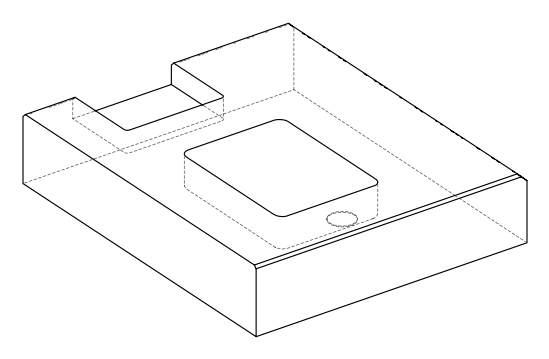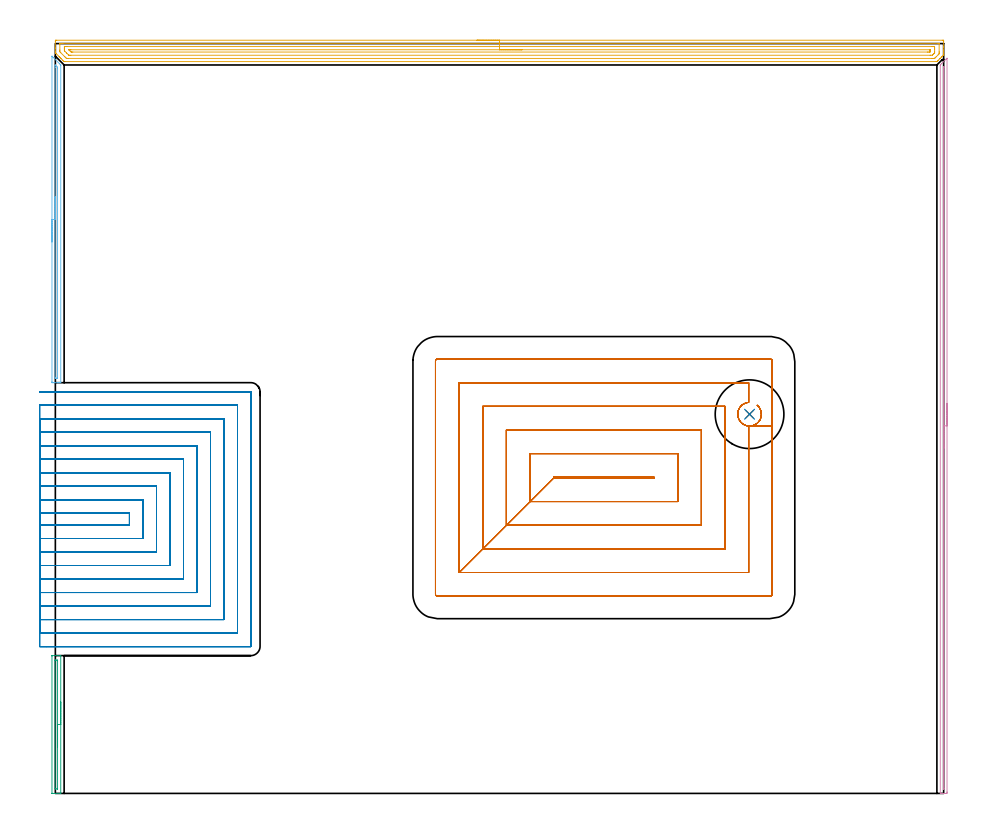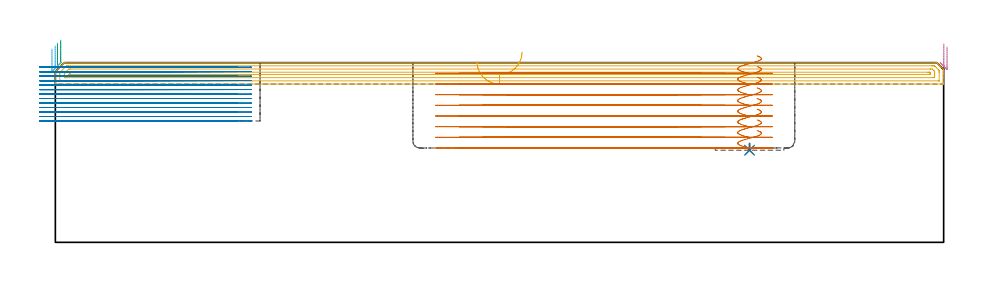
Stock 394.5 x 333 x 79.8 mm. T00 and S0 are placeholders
(PLAN: 8 operations, 4 tool changes, 132.9 min)
(1 INDEXABLE_INSERT_DRILL_BLIND_HOLE_FROM_SOLID | STEP1POCKET | NXT0302_010 | 0.02 min | 11533 mm3)
(2 DRILL_TO_ENLARGE_BLIND_HOLE | STEP1POCKET | UGT0301_381 | 0.02 min | 16866 mm3)
(3 AREA_MILL | FG_CHAMFER_SURFACE | UGT0205_001 | 1.14 min | 487 mm3)
(4 AREA_MILL_1 | FG_CHAMFER_SURFACE_1 | UGT0205_001 | 5.34 min | 1477 mm3)
(5 AREA_MILL_2 | FG_CHAMFER_SURFACE_2 | UGT0205_001 | 12.78 min | 17786 mm3)
(6 AREA_MILL_3 | FG_CHAMFER_SURFACE_3 | UGT0205_001 | 2.45 min | 1105 mm3)
(7 MILL_RECTANGULAR_POCKET | POCKET_RECTANGULAR_STRAIGHT | UGT0201_095 | Follow Part, ap 5, ae 75% | 31.64 min | 772553 mm3)
(8 MILL_SLOT | SLOT_PARTIAL_RECTANGULAR | NXT0201_009 | Follow Part, ap 2, ae 75% | 79.52 min | 285204 mm3)
(TOOL NXT0302_010 | Index. Insert Drill 19.5mm [880-D1950L25-05] | D19.5 PA176 FL98 Z2)
(TOOL UGT0301_381 | Twist Drill Flat Bottom 30.5 mm | D30.5 PA180 FL175 Z2)
(TOOL UGT0205_001 | Chamfer Mill 20 x 3 x 45 deg. | D20 FL50 Z2)
(TOOL UGT0201_095 | End mill 20 mm | D20 R3 FL38 Z4)
(TOOL NXT0201_009 | ENDMILL 8mm [2P460-0800-NA 1630] | D8 FL26 Z6)
(OP 1 INDEXABLE_INSERT_DRILL_BLIND_HOLE_FROM_SOLID)
G17 G21 G94 G90
T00 M6
G54
G17 G0 G90 X308.3 Y168.4 S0 M3
G43 Z89.8 H1
G94 G81 G98 Z40.9 F250. R43.9
G80
M5
M2
(OP 2 DRILL_TO_ENLARGE_BLIND_HOLE)
G17 G21 G94 G90
T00 M6
G54
G17 G0 G90 X308.3 Y168.4 S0 M3
G43 Z89.8 H0
G94 G81 G98 Z40.9 F250. R43.9
G80
M5
M2
(OP 3 AREA_MILL)
G17 G21 G94 G90
T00 M6
G54
G17 G0 G90 X2.4 Y40.6 S1061 M3
G43 Z89.8 H0
G94 G1 Y40.562 Z88.928 F250.
Y40.448 Z88.063
Y40.259 Z87.212
Y39.997 Z86.38
Y39.663 Z85.574
Y39.26 Z84.8
Y38.791 Z84.064
Y38.26 Z83.372
Y37.671 Z82.729
Y37.028 Z82.139
Y36.336 Z81.608
Y35.6 Z81.14
Y34.826 Z80.737
Y34.02 Z80.403
Y33.188 Z80.141
Y32.336 Z79.952
Y31.472 Z79.838
Y30.6 Z79.8
Y0.059
X2.403 Y0.01 Z79.797
X2.38 Y0.006 Z79.774
X2.231 Y0. Z79.63
X-1.151 Z76.247
X-1.493 Y0.01 Z75.905
X-1.497 Y0.033 Z75.902
X-1.5 Y0.061 Z75.9
Y60.999
X-1.496 Y61.139 Z75.904
X-1.492 Y61.199 Z75.906
X2.232 Y61.2 Z79.63
X2.379 Y61.194 Z79.774
X2.396 Y61.19 Z79.79
X2.4 Y61.139 Z79.8
Y30.6
X0.986 Z78.386
X0.985 Y2.186 Z78.385
X0.983 Y2.097 Z78.383
X0.98 Y2.039 Z78.38
X0.976 Y2.009 Z78.376
X0.965 Y2.007 Z78.365
X0.896 Y2.005 Z78.296
X0.277 Y2.003 Z77.677
X0.004 Y2.01 Z77.404
X-0.079 Y2.018 Z77.321
X-0.083 Y2.186 Z77.317
X-0.085 Y2.274 Z77.315
Y59.014
X-0.083 Y59.103 Z77.317
X-0.08 Y59.161 Z77.32
X-0.076 Y59.191 Z77.324
X-0.065 Y59.193 Z77.335
X0.004 Y59.195 Z77.404
X0.623 Y59.197 Z78.023
X0.896 Y59.19 Z78.296
X0.979 Y59.182 Z78.379
X0.983 Y59.014 Z78.383
X0.985 Y58.926 Z78.385
X0.986 Y30.6 Z78.386
Y29.728 Z78.424
Y28.863 Z78.538
Y28.012 Z78.726
Y27.18 Z78.989
Y26.374 Z79.323
Y25.6 Z79.725
Y24.864 Z80.194
Y24.172 Z80.725
Y23.529 Z81.315
Y22.94 Z81.958
Y22.408 Z82.65
Y21.94 Z83.386
Y21.537 Z84.16
Y21.203 Z84.965
Y20.941 Z85.797
Y20.752 Z86.649
Y20.638 Z87.514
Y20.6 Z88.386
G0 Z89.8
M5
M2
(OP 4 AREA_MILL_1)
G17 G21 G94 G90
T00 M6
G54
G17 G0 G90 X396. Y173.25 S1061 M3
G43 Z89.8 H0
Z86.8
G94 G1 Y173.212 Z85.928 F250.
Y173.098 Z85.063
Y172.909 Z84.212
Y172.647 Z83.38
Y172.313 Z82.574
Y171.91 Z81.8
Y171.442 Z81.064
Y170.91 Z80.372
Y170.321 Z79.729
Y169.678 Z79.14
Y168.986 Z78.608
Y168.25 Z78.14
Y167.476 Z77.737
Y166.67 Z77.403
Y165.838 Z77.141
Y164.986 Z76.952
Y164.122 Z76.838
Y163.25 Z76.8
Y0.621
X395.999 Y0.478 Z76.801
X395.991 Y0.002 Z76.805
X395.74 Y0. Z77.057
X395.393 Z77.404
X394.848 Z77.948
X394.5 Z78.295
X393.804 Z78.996
X393.474 Z79.326
X393.063 Z79.729
X393.003 Y0.01 Z79.788
X393. Y0.174 Z79.8
Y323.198
X393.004 Y323.504 Z79.79
X393.166 Y323.668 Z79.63
X393.607 Y324.108 Z79.192
X395.676 Y326.177 Z77.123
X395.839 Y326.34 Z76.958
X395.978 Y326.475 Z76.82
X395.994 Y326.483 Z76.803
X395.999 Y326.475 Z76.799
X396. Y163.25 Z76.8
X394.586 Z78.214
X394.585 Y2.323 Z78.215
X394.584 Y2.237 Z78.216
X394.579 Y2.066 Z78.221
X394.571 Y2.009 Z78.229
X394.55 Y2.006 Z78.25
X394.5 Y2.003 Z78.3
X394.442 Z78.358
X394.426 Y2.005 Z78.374
X394.422 Y2.008 Z78.378
X394.42 Y2.037 Z78.38
X394.416 Y2.151 Z78.384
X394.414 Y2.494 Z78.386
Y321.497
X394.417 Y322.305 Z78.383
X394.419 Y322.385 Z78.381
X394.425 Y322.463 Z78.375
X394.5 Y322.547 Z78.3
X394.542 Y322.589 Z78.258
X394.575 Y322.618 Z78.225
X394.578 Y322.619 Z78.222
X394.581 Y322.61 Z78.219
X394.583 Y322.562 Z78.217
X394.585 Y322.391 Z78.215
X394.586 Y322.305 Z78.214
Y163.25
Y162.378 Z78.252
Y161.514 Z78.366
Y160.662 Z78.555
Y159.83 Z78.817
Y159.024 Z79.151
Y158.25 Z79.554
Y157.514 Z80.023
Y156.822 Z80.554
Y156.179 Z81.143
Y155.59 Z81.786
Y155.058 Z82.478
Y154.59 Z83.214
Y154.187 Z83.988
Y153.853 Z84.794
Y153.591 Z85.626
Y153.402 Z86.478
Y153.288 Z87.343
Y153.25 Z88.214
G0 Z89.8
M5
M2
(OP 5 AREA_MILL_2)
G17 G21 G94 G90
T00 M6
G54
G17 G0 G90 X187.25 Y334.5 S1061 M3
G43 Z89.8 H0
Z80.3
G94 G1 X187.288 Z79.429 F250.
X187.402 Z78.564
X187.591 Z77.712
X187.853 Z76.88
X188.187 Z76.074
X188.59 Z75.3
X189.058 Z74.564
X189.59 Z73.872
X190.179 Z73.229
X190.822 Z72.64
X191.514 Z72.109
X192.25 Z71.64
X193.024 Z71.237
X193.83 Z70.903
X194.662 Z70.641
X195.514 Z70.452
X196.378 Z70.338
X197.25 Z70.3
X393.876 Y334.499 Z70.301
X394.252 Y334.497
X394.49 Y334.492 Z70.304
X394.5 Y334.129 Z70.668
Y331.501 Z73.293
Y330.096 Z74.7
Y329.75 Z75.046
Y329.057 Z75.742
Y328.691 Z76.108
X394.499 Y328. Z76.8
X394.498 Y327.999 Z76.801
X394.323 Y327.823 Z76.977
X393.746 Y327.246 Z77.554
X393.624 Y327.123 Z77.674
X393.578 Y327.078 Z77.721
X392.92 Y326.42 Z78.38
X392.749 Y326.247 Z78.549
X392.094 Y325.594 Z79.206
X391.857 Y325.356 Z79.443
X391.642 Y325.142 Z79.657
X391.505 Y325.005 Z79.791
X391.195 Y325. Z79.8
X4.199
X3.898 Y325.006 Z79.792
X3.797 Y325.101 Z79.696
X3.783 Y325.116 Z79.682
X3.305 Y325.595 Z79.205
X2.651 Y326.247 Z78.55
X2.497 Y326.403 Z78.397
X2.411 Y326.489 Z78.311
X2.214 Y326.685 Z78.113
X2.113 Y326.785 Z78.012
X1.776 Y327.123 Z77.675
X1.671 Y327.229 Z77.571
X0.335 Y328.565 Z76.234
X0.177 Y328.723 Z76.076
X0.03 Y328.874 Z75.925
X0.01 Y328.898 Z75.901
X0. Y329.567 Z75.233
Y330.972 Z73.824
Y333.864 Z70.932
X0.003 Y334.129 Z70.668
X0.01 Y334.492 Z70.304
X0.248 Y334.497 Z70.301
X0.624 Y334.5 Z70.3
X197.25
Y333.086 Z71.714
X392.089 Y333.085 Z71.715
X392.261 Y333.084 Z71.716
X392.444 Y333.08 Z71.72
X392.482 Y333.079 Z71.721
X392.49 Y333.057 Z71.743
X392.494 Y333.024 Z71.776
X392.499 Y332.851 Z71.949
Y329.348 Z75.452
X392.496 Y328.874 Z75.926
X392.493 Y328.478 Z76.322
X392.443 Y328.404 Z76.396
X392.069 Y328.018 Z76.782
X391.184 Y327.134 Z77.666
X390.74 Y326.693 Z78.107
X390.591 Y326.548 Z78.252
X390.473 Y326.435 Z78.365
X390.301 Y326.421 Z78.379
X390.126 Y326.418 Z78.382
X389.408 Y326.415 Z78.385
X389.237 Y326.414 Z78.386
X5.815 Y326.415 Z78.385
X5.092 Y326.419 Z78.381
X4.99 Y326.421 Z78.379
X4.933 Y326.429 Z78.371
X4.879 Y326.48 Z78.32
X4.658 Y326.696 Z78.104
X4.227 Y327.123 Z77.677
X2.411 Y328.939 Z75.861
X2.011 Y329.35 Z75.45
X2.005 Y329.75 Z75.05
X2.001 Y330.152 Z74.648
Y332.779 Z72.021
X2.004 Y332.914 Z71.886
X2.009 Y333.021 Z71.779
X2.014 Y333.079 Z71.721
X2.05 Y333.08 Z71.72
X2.411 Y333.084 Z71.716
X2.582 Y333.085 Z71.715
X3.305 Y333.086 Z71.714
X197.25
Y331.671 Z73.129
X389.408
X390.129 Y331.67 Z73.13
X390.301 Y331.668 Z73.132
X390.466 Y331.665 Z73.135
X390.49 Y331.501 Z73.299
X390.496 Y331.31 Z73.49
X390.499 Y330.626 Z74.174
X390.5 Y330.431 Z74.369
Y329.555 Z75.245
X390.499 Y329.215 Z75.585
X390.497 Y329.045 Z75.755
X390.494 Y328.96 Z75.84
X390.49 Y328.918 Z75.882
X390.464 Y328.874 Z75.926
X390.387 Y328.79 Z76.01
X390.301 Y328.701 Z76.099
X389.946 Y328.347 Z76.453
X389.593 Y327.999 Z76.801
X389.499 Y327.909 Z76.891
X389.408 Y327.835 Z76.965
X388.686 Y327.83 Z76.97
X388.514 Y327.829 Z76.971
X6.88
X6.155 Y327.833 Z76.967
X5.986 Y327.835 Z76.965
X5.813 Y327.999 Z76.801
X5.092 Y328.707 Z76.093
X4.925 Y328.874 Z75.926
X4.199 Y329.602 Z75.198
X4.056 Y329.75 Z75.05
X4.01 Y329.801 Z74.999
X4.007 Y329.848 Z74.952
X4.002 Y329.943 Z74.857
X4. Y330.626 Z74.174
Y330.82 Z73.98
X4.001 Y331.501 Z73.299
X4.003 Y331.599 Z73.201
X4.007 Y331.647 Z73.153
X4.01 Y331.665 Z73.135
X4.03 Y331.667 Z73.133
X4.199 Y331.669 Z73.131
X4.919 Y331.671 Z73.129
X5.092
X197.25
Y330.257 Z74.543
X388.355
X388.413 Y330.255 Z74.545
X388.475 Y330.252 Z74.548
X388.49 Y330.25 Z74.55
X388.493 Y330.23 Z74.57
X388.496 Y330.179 Z74.621
X388.5 Y329.764 Z75.036
Y329.75 Z75.05
X388.497 Y329.534 Z75.266
X388.494 Y329.427 Z75.373
X388.49 Y329.374 Z75.426
X388.471 Y329.332 Z75.468
X388.408 Y329.268 Z75.532
X388.37 Y329.25 Z75.55
X388.31 Y329.247 Z75.553
X388.136 Y329.244 Z75.556
X387.62 Y329.243 Z75.557
X387.244
X7.774
X7.396 Y329.244 Z75.556
X7.139 Y329.247 Z75.553
X7.015 Y329.25 Z75.55
X6.88 Y329.375 Z75.425
X6.501 Y329.75 Z75.05
X6.135 Y330.118 Z74.682
X6.036 Y330.221 Z74.579
X6.012 Y330.249 Z74.552
X6.014 Y330.251 Z74.549
X6.052 Y330.253 Z74.547
X6.19 Y330.256 Z74.544
X6.363 Y330.257 Z74.543
X6.88
X197.25
X198.122 Z74.581
X198.986 Z74.695
X199.838 Z74.883
X200.67 Z75.146
X201.476 Z75.48
X202.25 Z75.882
X202.986 Z76.351
X203.678 Z76.882
X204.321 Z77.472
X204.91 Z78.115
X205.442 Z78.807
X205.91 Z79.543
X206.313 Z80.317
X206.647 Z81.123
X206.909 Z81.955
X207.098 Z82.806
X207.212 Z83.671
X207.25 Z84.543
G0 Z89.8
M5
M2
(OP 6 AREA_MILL_3)
G17 G21 G94 G90
T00 M6
G54
G17 G0 G90 X-1.5 Y244.9 S1061 M3
G43 Z89.8 H0
Z85.9
G94 G1 Y244.938 Z85.028 F250.
Y245.052 Z84.163
Y245.241 Z83.312
Y245.503 Z82.48
Y245.837 Z81.674
Y246.24 Z80.9
Y246.709 Z80.164
Y247.24 Z79.472
Y247.829 Z78.829
Y248.472 Z78.24
Y249.164 Z77.708
Y249.9 Z77.24
Y250.674 Z76.837
Y251.48 Z76.503
Y252.312 Z76.241
Y253.164 Z76.052
Y254.028 Z75.938
Y254.9 Z75.9
Y327.304
X-1.495 Y327.382 Z75.903
X-1.494 Y327.383 Z75.904
X-1.481 Y327.382 Z75.917
X-0.897 Y326.797 Z76.503
X1.786 Y324.114 Z79.186
X2.143 Y323.757 Z79.542
X2.384 Y323.518 Z79.78
X2.39 Y323.512 Z79.785
X2.394 Y323.497 Z79.788
X2.4 Y323.215 Z79.8
Y182.562
X2.405 Y182.41 Z79.795
X2.341 Y182.407 Z79.733
X1.944 Y182.4 Z79.343
X1.563 Z78.962
X0.896 Z78.292
X-0.33 Z77.067
X-0.889 Z76.505
X-1.149 Y182.401 Z76.246
X-1.493 Y182.405 Z75.902
X-1.495 Y182.408 Z75.901
X-1.499 Y183.013
X-1.5 Y254.9 Z75.9
X-0.086 Z77.314
Y322.411
X-0.085 Y323.215 Z77.315
X-0.083 Y323.302 Z77.317
X-0.079 Y323.393 Z77.321
X-0.068 Y323.507 Z77.332
X0.004 Y323.44 Z77.404
X0.234 Y323.215 Z77.634
X0.896 Y322.55 Z78.296
X0.951 Y322.491 Z78.351
X0.977 Y322.462 Z78.377
X0.98 Y322.41 Z78.38
X0.984 Y322.322 Z78.384
X0.985 Y322.233 Z78.385
Y184.71
X0.984 Y184.621 Z78.384
X0.979 Y184.443 Z78.379
X0.977 Y184.408 Z78.377
X0.97 Y184.406 Z78.37
X0.946 Y184.403 Z78.346
X0.896 Y184.401 Z78.296
X0.402 Z77.802
X0.004 Y184.407 Z77.404
X-0.052 Y184.41 Z77.348
X-0.079 Y184.42 Z77.321
X-0.086 Y184.799 Z77.314
Y254.9
Y255.772 Z77.352
Y256.637 Z77.466
Y257.488 Z77.655
Y258.32 Z77.917
Y259.126 Z78.251
Y259.9 Z78.654
Y260.636 Z79.123
Y261.328 Z79.654
Y261.971 Z80.243
Y262.56 Z80.886
Y263.092 Z81.578
Y263.56 Z82.314
Y263.963 Z83.088
Y264.297 Z83.894
Y264.559 Z84.726
Y264.748 Z85.578
Y264.862 Z86.443
Y264.9 Z87.314
G0 Z89.8
M5
M2
(OP 7 MILL_RECTANGULAR_POCKET)
G17 G21 G94 G90
T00 M6
G54
G17 G0 G90 X311.697 Y172.388 S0 M3
G43 Z89.8 H0
Z82.8
G94 G1 X311.981 Y172.151 Z82.701 F250.
X312.526 Y171.525 Z82.478
X312.966 Y170.82 Z82.256
X313.249 Y170.171 Z82.066
X313.479 Y169.295 Z81.823
X313.555 Y168.392 Z81.581
X313.475 Y167.49 Z81.338
X313.242 Y166.615 Z81.095
X312.862 Y165.793 Z80.853
X312.347 Y165.048 Z80.61
X311.712 Y164.403 Z80.367
X310.975 Y163.876 Z80.125
X310.686 Y163.728 Z80.038
X310.491 Y163.629 Z79.979
X310.288 Y163.545 Z79.92
X309.986 Y163.423 Z79.833
X309.666 Y163.327 Z79.743
X309.347 Y163.263 Z79.656
X309.027 Y163.199 Z79.569
X308.336 Y163.149 Z79.383
X307.644 Y163.189 Z79.197
X306.963 Y163.319 Z79.012
X306.305 Y163.536 Z78.826
X306.011 Y163.677 Z78.739
X305.72 Y163.82 Z78.652
X304.988 Y164.321 Z78.414
X304.351 Y164.937 Z78.177
X303.826 Y165.652 Z77.939
X303.428 Y166.443 Z77.701
X303.167 Y167.291 Z77.464
X303.052 Y168.17 Z77.226
X303.086 Y169.056 Z76.989
X303.145 Y169.375 Z76.902
X303.206 Y169.694 Z76.815
X303.46 Y170.446 Z76.602
X303.824 Y171.151 Z76.389
X304.29 Y171.794 Z76.177
X304.847 Y172.36 Z75.964
X305.482 Y172.835 Z75.751
X306.182 Y173.21 Z75.539
X306.486 Y173.323 Z75.452
X306.791 Y173.435 Z75.365
X307.577 Y173.606 Z75.149
X307.9 Y173.63 Z75.062
Y182.4 F500.
X179.3
Y98.1
X221.3 Y140.1
X265.9
Y140.4
X221.3
Y140.1
X210.8 Y129.6
X276.4
Y150.9
X210.8
Y129.6
X200.3 Y119.1
X286.9
Y161.4
X200.3
Y119.1
X189.8 Y108.6
X297.4
Y171.9
X189.8
Y108.6
X179.3 Y98.1
X307.9
Y163.174
G3 X308.698 Y163.174 R5.308
G1 X318.4
Y192.
G3 X317.5 Y192.9 R0.9
G1 X169.7
G3 X168.8 Y192. R0.9
G1 Y88.5
G3 X169.7 Y87.6 R0.9
G1 X317.5
G3 X318.4 Y88.5 R0.9
G1 Y163.174
Y164.174
G0 X311.699 Y172.401 Z78.062
G1 X312.252 Y171.859 Z77.855 F250.
X312.748 Y171.19 Z77.632
X313.133 Y170.452 Z77.409
X313.397 Y169.662 Z77.186
X313.533 Y168.841 Z76.963
X313.539 Y168.008 Z76.739
X313.496 Y167.686 Z76.652
X313.452 Y167.365 Z76.565
X313.296 Y166.771 Z76.401
X313.072 Y166.2 Z76.237
X312.918 Y165.915 Z76.15
X312.764 Y165.629 Z76.063
X312.295 Y164.99 Z75.851
X311.736 Y164.429 Z75.638
X311.099 Y163.958 Z75.426
X310.399 Y163.588 Z75.214
X309.651 Y163.326 Z75.001
X308.872 Y163.18 Z74.789
X308.548 Y163.164 Z74.702
X308.222 Y163.149 Z74.615
X307.338 Y163.236 Z74.377
X306.48 Y163.469 Z74.138
X305.72 Y163.82 Z73.914
X304.988 Y164.321 Z73.677
X304.351 Y164.937 Z73.439
X303.826 Y165.652 Z73.202
X303.428 Y166.443 Z72.964
X303.167 Y167.291 Z72.726
X303.052 Y168.17 Z72.489
X303.086 Y169.056 Z72.251
X303.145 Y169.375 Z72.164
X303.206 Y169.694 Z72.077
X303.46 Y170.446 Z71.865
X303.824 Y171.151 Z71.652
X304.29 Y171.794 Z71.439
X304.847 Y172.36 Z71.227
X305.482 Y172.835 Z71.014
X306.182 Y173.21 Z70.801
X306.486 Y173.323 Z70.714
X306.791 Y173.435 Z70.627
X307.577 Y173.606 Z70.412
X307.9 Y173.63 Z70.325
Y182.4 F500.
X179.3
Y98.1
X221.3 Y140.1
X265.9
Y140.4
X221.3
Y140.1
X210.8 Y129.6
X276.4
Y150.9
X210.8
Y129.6
X200.3 Y119.1
X286.9
Y161.4
X200.3
Y119.1
X189.8 Y108.6
X297.4
Y171.9
X189.8
Y108.6
X179.3 Y98.1
X307.9
Y163.174
G3 X308.548 Y163.164 R5.308
G1 X308.694 Y163.174
X318.4
Y192.
G3 X317.5 Y192.9 R0.9
G1 X169.7
G3 X168.8 Y192. R0.9
G1 Y88.5
G3 X169.7 Y87.6 R0.9
G1 X317.5
G3 X318.4 Y88.5 R0.9
G1 Y163.174
Y164.174
G0 X311.699 Y172.401 Z73.325
G1 X312.252 Y171.859 Z73.118 F250.
X312.748 Y171.19 Z72.894
X313.133 Y170.452 Z72.671
X313.397 Y169.662 Z72.448
X313.533 Y168.841 Z72.225
X313.539 Y168.008 Z72.002
X313.496 Y167.686 Z71.915
X313.452 Y167.365 Z71.828
X313.291 Y166.756 Z71.659
X313.059 Y166.171 Z71.491
X312.903 Y165.887 Z71.404
X312.747 Y165.602 Z71.317
X312.197 Y164.879 Z71.073
X311.531 Y164.261 Z70.83
X310.768 Y163.766 Z70.586
X309.932 Y163.41 Z70.343
X309.047 Y163.202 Z70.099
X308.724 Y163.175 Z70.012
X308.399 Y163.149 Z69.925
X307.686 Y163.184 Z69.734
X306.984 Y163.314 Z69.542
X306.305 Y163.536 Z69.351
X306.011 Y163.677 Z69.264
X305.72 Y163.82 Z69.177
X304.988 Y164.321 Z68.939
X304.351 Y164.937 Z68.702
X303.826 Y165.651 Z68.464
X303.428 Y166.443 Z68.227
X303.167 Y167.291 Z67.989
X303.052 Y168.17 Z67.751
X303.086 Y169.056 Z67.514
X303.145 Y169.375 Z67.427
X303.206 Y169.694 Z67.34
X303.46 Y170.447 Z67.127
X303.825 Y171.153 Z66.914
X304.292 Y171.796 Z66.701
X304.85 Y172.362 Z66.488
X305.486 Y172.838 Z66.275
X306.187 Y173.212 Z66.062
X306.492 Y173.325 Z65.975
X306.796 Y173.436 Z65.888
X307.577 Y173.606 Z65.674
X307.9 Y173.63 Z65.587
Y182.4 F500.
X179.3
Y98.1
X221.3 Y140.1
X265.9
Y140.4
X221.3
Y140.1
X210.8 Y129.6
X276.4
Y150.9
X210.8
Y129.6
X200.3 Y119.1
X286.9
Y161.4
X200.3
Y119.1
X189.8 Y108.6
X297.4
Y171.9
X189.8
Y108.6
X179.3 Y98.1
X307.9
Y163.174
G3 X308.698 Y163.174 R5.308
G1 X318.4
Y192.
G3 X317.5 Y192.9 R0.9
G1 X169.7
G3 X168.8 Y192. R0.9
G1 Y88.5
G3 X169.7 Y87.6 R0.9
G1 X317.5
G3 X318.4 Y88.5 R0.9
G1 Y163.174
Y164.174
G0 X311.697 Y172.388 Z68.587
G1 X312.012 Y172.121 Z68.477 F250.
X312.557 Y171.483 Z68.252
X312.993 Y170.767 Z68.027
X313.121 Y170.469 Z67.941
X313.249 Y170.171 Z67.854
X313.47 Y169.346 Z67.625
X313.554 Y168.496 Z67.396
X313.5 Y167.644 Z67.167
X313.309 Y166.812 Z66.938
X312.986 Y166.022 Z66.71
X312.539 Y165.294 Z66.481
X311.98 Y164.649 Z66.252
X311.324 Y164.102 Z66.023
X310.588 Y163.668 Z65.795
X310.288 Y163.545 Z65.708
X309.986 Y163.423 Z65.62
X309.259 Y163.236 Z65.419
X308.512 Y163.153 Z65.218
X307.761 Y163.176 Z65.016
X307.02 Y163.305 Z64.815
X306.305 Y163.536 Z64.614
X306.011 Y163.677 Z64.526
X305.72 Y163.82 Z64.439
X304.988 Y164.321 Z64.202
X304.351 Y164.937 Z63.964
X303.826 Y165.651 Z63.727
X303.428 Y166.443 Z63.489
X303.167 Y167.291 Z63.252
X303.052 Y168.17 Z63.014
X303.086 Y169.056 Z62.776
X303.145 Y169.375 Z62.689
X303.206 Y169.694 Z62.602
X303.46 Y170.447 Z62.389
X303.825 Y171.153 Z62.176
X304.292 Y171.796 Z61.964
X304.85 Y172.362 Z61.751
X305.486 Y172.838 Z61.538
X306.187 Y173.212 Z61.325
X306.492 Y173.325 Z61.238
X306.796 Y173.436 Z61.151
X307.577 Y173.606 Z60.937
X307.9 Y173.63 Z60.85
Y182.4 F500.
X179.3
Y98.1
X221.3 Y140.1
X265.9
Y140.4
X221.3
Y140.1
X210.8 Y129.6
X276.4
Y150.9
X210.8
Y129.6
X200.3 Y119.1
X286.9
Y161.4
X200.3
Y119.1
X189.8 Y108.6
X297.4
Y171.9
X189.8
Y108.6
X179.3 Y98.1
X307.9
Y163.174
G3 X308.698 Y163.174 R5.308
G1 X318.4
Y192.
G3 X317.5 Y192.9 R0.9
G1 X169.7
G3 X168.8 Y192. R0.9
G1 Y88.5
G3 X169.7 Y87.6 R0.9
G1 X317.5
G3 X318.4 Y88.5 R0.9
G1 Y163.174
Y164.174
G0 X311.696 Y172.387 Z63.85
G1 X312.014 Y172.117 Z63.738 F250.
X312.559 Y171.478 Z63.513
X312.995 Y170.761 Z63.288
X313.123 Y170.463 Z63.201
X313.251 Y170.165 Z63.115
X313.465 Y169.373 Z62.895
X313.553 Y168.557 Z62.675
X313.513 Y167.737 Z62.455
X313.346 Y166.933 Z62.235
X313.056 Y166.165 Z62.015
X312.65 Y165.452 Z61.795
X312.137 Y164.81 Z61.575
X311.532 Y164.256 Z61.355
X310.847 Y163.803 Z61.135
X310.288 Y163.545 Z60.97
X309.986 Y163.423 Z60.883
X309.259 Y163.236 Z60.681
X308.512 Y163.153 Z60.48
X307.761 Y163.176 Z60.279
X307.02 Y163.305 Z60.077
X306.305 Y163.536 Z59.876
X306.011 Y163.677 Z59.789
X305.72 Y163.82 Z59.702
X304.988 Y164.321 Z59.464
X304.351 Y164.937 Z59.227
X303.826 Y165.651 Z58.989
X303.428 Y166.443 Z58.751
X303.167 Y167.291 Z58.514
X303.052 Y168.17 Z58.276
X303.086 Y169.056 Z58.039
X303.145 Y169.375 Z57.952
X303.206 Y169.694 Z57.865
X303.46 Y170.447 Z57.652
X303.825 Y171.153 Z57.439
X304.292 Y171.796 Z57.226
X304.85 Y172.362 Z57.013
X305.486 Y172.838 Z56.8
X306.187 Y173.212 Z56.587
X306.492 Y173.325 Z56.5
X306.797 Y173.436 Z56.413
X307.577 Y173.605 Z56.199
X307.9 Y173.629 Z56.112
Y182.4 F500.
X179.3
Y98.1
X221.3 Y140.1
X265.9
Y140.4
X221.3
Y140.1
X210.8 Y129.6
X276.4
Y150.9
X210.8
Y129.6
X200.3 Y119.1
X286.9
Y161.4
X200.3
Y119.1
X189.8 Y108.6
X297.4
Y171.9
X189.8
Y108.6
X179.3 Y98.1
X307.9
Y163.174
G3 X308.698 Y163.174 R5.308
G1 X318.4
Y192.
G3 X317.5 Y192.9 R0.9
G1 X169.7
G3 X168.8 Y192. R0.9
G1 Y88.5
G3 X169.7 Y87.6 R0.9
G1 X317.5
G3 X318.4 Y88.5 R0.9
G1 Y163.174
Y164.174
G0 X311.696 Y172.387 Z59.112
G1 X312.014 Y172.117 Z59.001 F250.
X312.559 Y171.478 Z58.776
X312.995 Y170.761 Z58.551
X313.123 Y170.463 Z58.464
X313.251 Y170.165 Z58.377
X313.465 Y169.373 Z58.157
X313.553 Y168.557 Z57.937
X313.513 Y167.737 Z57.717
X313.346 Y166.933 Z57.497
X313.056 Y166.165 Z57.277
X312.65 Y165.452 Z57.058
X312.137 Y164.81 Z56.838
X311.532 Y164.256 Z56.618
X310.847 Y163.803 Z56.398
X310.288 Y163.545 Z56.233
X309.986 Y163.423 Z56.145
X309.167 Y163.22 Z55.919
X308.326 Y163.149 Z55.693
X307.484 Y163.211 Z55.467
X306.663 Y163.406 Z55.241
X306.36 Y163.526 Z55.153
X306.181 Y163.596 Z55.102
X306.007 Y163.679 Z55.05
X305.716 Y163.822 Z54.963
X305.397 Y164.019 Z54.863
X305.138 Y164.216 Z54.776
X304.879 Y164.412 Z54.689
X304.334 Y164.957 Z54.482
X303.873 Y165.576 Z54.275
X303.507 Y166.255 Z54.069
X303.244 Y166.981 Z53.862
X303.09 Y167.737 Z53.655
X303.047 Y168.507 Z53.449
X303.073 Y168.831 Z53.361
X303.095 Y169.103 Z53.288
X303.144 Y169.371 Z53.215
X303.191 Y169.618 Z53.148
X303.262 Y169.86 Z53.08
X303.353 Y170.172 Z52.993
X303.706 Y170.949 Z52.765
X304.179 Y171.659 Z52.536
X304.762 Y172.284 Z52.307
X305.437 Y172.806 Z52.078
X306.187 Y173.212 Z51.85
X306.492 Y173.325 Z51.763
X306.797 Y173.436 Z51.676
X307.577 Y173.605 Z51.462
X307.9 Y173.629 Z51.375
Y182.4 F500.
X179.3
Y98.1
X221.3 Y140.1
X265.9
Y140.4
X221.3
Y140.1
X210.8 Y129.6
X276.4
Y150.9
X210.8
Y129.6
X200.3 Y119.1
X286.9
Y161.4
X200.3
Y119.1
X189.8 Y108.6
X297.4
Y171.9
X189.8
Y108.6
X179.3 Y98.1
X307.9
Y163.174
G3 X308.698 Y163.174 R5.308
G1 X318.4
Y192.
G3 X317.5 Y192.9 R0.9
G1 X169.7
G3 X168.8 Y192. R0.9
G1 Y88.5
G3 X169.7 Y87.6 R0.9
G1 X317.5
G3 X318.4 Y88.5 R0.9
G1 Y163.174
Y164.174
G0 X311.699 Y172.391 Z54.375
G1 X312.103 Y172.026 Z54.229 F250.
X312.596 Y171.427 Z54.021
X312.995 Y170.761 Z53.813
X313.123 Y170.463 Z53.726
X313.251 Y170.165 Z53.639
X313.465 Y169.372 Z53.419
X313.553 Y168.555 Z53.199
X313.512 Y167.734 Z52.979
X313.345 Y166.93 Z52.759
X313.054 Y166.162 Z52.539
X312.647 Y165.448 Z52.319
X312.134 Y164.806 Z52.099
X311.527 Y164.253 Z51.878
X310.842 Y163.8 Z51.658
X310.288 Y163.545 Z51.495
X309.987 Y163.423 Z51.408
X309.116 Y163.211 Z51.168
X308.221 Y163.149 Z50.927
X307.329 Y163.237 Z50.687
X306.465 Y163.475 Z50.447
X306.167 Y163.606 Z50.36
X305.871 Y163.739 Z50.273
X305.398 Y164.019 Z50.125
X305.139 Y164.215 Z50.038
X304.88 Y164.412 Z49.951
X304.275 Y165.026 Z49.72
X303.778 Y165.731 Z49.489
X303.402 Y166.507 Z49.258
X303.158 Y167.334 Z49.027
X303.051 Y168.19 Z48.796
X303.085 Y169.052 Z48.565
X303.144 Y169.371 Z48.478
X303.194 Y169.63 Z48.407
X303.269 Y169.884 Z48.336
X303.361 Y170.195 Z48.249
X303.715 Y170.966 Z48.022
X304.188 Y171.671 Z47.794
X304.769 Y172.29 Z47.567
X305.441 Y172.808 Z47.34
X306.187 Y173.212 Z47.112
X306.492 Y173.325 Z47.025
X306.796 Y173.436 Z46.938
X307.577 Y173.606 Z46.724
X307.9 Y173.63 Z46.637
Y182.4 F500.
X179.3
Y98.1
X221.3 Y140.1
X265.9
Y140.4
X221.3
Y140.1
X210.8 Y129.6
X276.4
Y150.9
X210.8
Y129.6
X200.3 Y119.1
X286.9
Y161.4
X200.3
Y119.1
X189.8 Y108.6
X297.4
Y171.9
X189.8
Y108.6
X179.3 Y98.1
X307.9
Y163.173
G3 X308.698 Y163.173 R5.3
G1 X318.4
Y192.
G3 X317.5 Y192.9 R0.9
G1 X169.7
G3 X168.8 Y192. R0.9
G1 Y88.5
G3 X169.7 Y87.6 R0.9
G1 X317.5
G3 X318.4 Y88.5 R0.9
G1 Y163.173
Y164.173
G0 X311.702 Y172.391 Z49.637
G1 X312.125 Y172.003 Z49.484 F250.
X312.605 Y171.414 Z49.28
X312.995 Y170.761 Z49.076
X313.123 Y170.463 Z48.989
X313.251 Y170.165 Z48.902
X313.465 Y169.372 Z48.682
X313.553 Y168.556 Z48.462
X313.513 Y167.736 Z48.242
X313.345 Y166.932 Z48.022
X313.055 Y166.164 Z47.802
X312.648 Y165.45 Z47.582
X312.136 Y164.808 Z47.362
X311.53 Y164.254 Z47.142
X310.845 Y163.802 Z46.922
X310.288 Y163.545 Z46.758
X309.988 Y163.423 Z46.671
X309.12 Y163.209 Z46.432
X308.229 Y163.145 Z46.192
X307.34 Y163.232 Z45.953
X306.478 Y163.469 Z45.713
X306.181 Y163.6 Z45.626
X305.884 Y163.731 Z45.539
X305.114 Y164.222 Z45.295
X304.439 Y164.838 Z45.05
X303.881 Y165.56 Z44.805
X303.456 Y166.369 Z44.561
X303.177 Y167.239 Z44.316
X303.052 Y168.143 Z44.071
X303.085 Y169.056 Z43.826
X303.145 Y169.375 Z43.739
X303.206 Y169.694 Z43.652
X303.46 Y170.447 Z43.439
X303.825 Y171.153 Z43.227
X304.292 Y171.796 Z43.014
X304.85 Y172.362 Z42.801
X305.486 Y172.838 Z42.588
X306.187 Y173.212 Z42.375
X306.492 Y173.325 Z42.288
X306.796 Y173.436 Z42.201
X307.577 Y173.606 Z41.987
X307.9 Y173.63 Z41.9
Y182.4 F500.
X179.3
Y98.1
X221.3 Y140.1
X265.9
Y140.4
X221.3
Y140.1
X210.8 Y129.6
X276.4
Y150.9
X210.8
Y129.6
X200.3 Y119.1
X286.9
Y161.4
X200.3
Y119.1
X189.8 Y108.6
X297.4
Y171.9
X189.8
Y108.6
X179.3 Y98.1
X307.9
Y163.17
G3 X308.697 Y163.17 R5.259
G1 X318.4
Y192.
G3 X317.5 Y192.9 R0.9
G1 X169.7
G3 X168.8 Y192. R0.9
G1 Y88.5
G3 X169.7 Y87.6 R0.9
G1 X317.5
G3 X318.4 Y88.5 R0.9
G1 Y163.17
Y164.17
G0 Z89.8
M5
M2
(OP 8 MILL_SLOT)
G17 G21 G94 G90
T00 M6
G54
G17 G0 G90 X-7. Y119.2 S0 M3
G43 Z89.8 H1
Z77.808
G94 G1 X-4. F250.
X32.9 F500.
Y124.4
X-4.
X-7. F250.
Y113.2
X-4.
X38.9 F500.
Y130.4
X-4.
X-7. F250.
Y107.2
X-4.
X44.9 F500.
Y136.4
X-4.
X-7. F250.
Y101.2
X-4.
X50.9 F500.
Y142.4
X-4.
X-7. F250.
Y95.2
X-4.
X56.9 F500.
Y148.4
X-4.
X-7. F250.
Y89.2
X-4.
X62.9 F500.
Y154.4
X-4.
X-7. F250.
Y83.2
X-4.
X68.9 F500.
Y160.4
X-4.
X-7. F250.
Y77.2
X-4.
X74.9 F500.
Y166.4
X-4.
X-7. F250.
Y71.2
X-4.
X80.9 F500.
Y172.4
X-4.
X-7. F250.
Y65.2
X-4.
X86.8 F500.
X86.855 Y65.205
X86.895 Y65.245
X86.9 Y65.3
Y178.3
X86.895 Y178.355
X86.855 Y178.395
X86.8 Y178.4
X-4.
X-7. F250.
G0 Y119.2 Z75.815
G1 X-4.
X32.9 F500.
Y124.4
X-4.
X-7. F250.
Y113.2
X-4.
X38.9 F500.
Y130.4
X-4.
X-7. F250.
Y107.2
X-4.
X44.9 F500.
Y136.4
X-4.
X-7. F250.
Y101.2
X-4.
X50.9 F500.
Y142.4
X-4.
X-7. F250.
Y95.2
X-4.
X56.9 F500.
Y148.4
X-4.
X-7. F250.
Y89.2
X-4.
X62.9 F500.
Y154.4
X-4.
X-7. F250.
Y83.2
X-4.
X68.9 F500.
Y160.4
X-4.
X-7. F250.
Y77.2
X-4.
X74.9 F500.
Y166.4
X-4.
X-7. F250.
Y71.2
X-4.
X80.9 F500.
Y172.4
X-4.
X-7. F250.
Y65.2
X-4.
X86.8 F500.
X86.855 Y65.205
X86.895 Y65.245
X86.9 Y65.3
Y178.3
X86.895 Y178.355
X86.855 Y178.395
X86.8 Y178.4
X-4.
X-7. F250.
G0 Y119.2 Z73.823
G1 X-4.
X32.9 F500.
Y124.4
X-4.
X-7. F250.
Y113.2
X-4.
X38.9 F500.
Y130.4
X-4.
X-7. F250.
Y107.2
X-4.
X44.9 F500.
Y136.4
X-4.
X-7. F250.
Y101.2
X-4.
X50.9 F500.
Y142.4
X-4.
X-7. F250.
Y95.2
X-4.
X56.9 F500.
Y148.4
X-4.
X-7. F250.
Y89.2
X-4.
X62.9 F500.
Y154.4
X-4.
X-7. F250.
Y83.2
X-4.
X68.9 F500.
Y160.4
X-4.
X-7. F250.
Y77.2
X-4.
X74.9 F500.
Y166.4
X-4.
X-7. F250.
Y71.2
X-4.
X80.9 F500.
Y172.4
X-4.
X-7. F250.
Y65.2
X-4.
X86.8 F500.
X86.855 Y65.205
X86.895 Y65.245
X86.9 Y65.3
Y178.3
X86.895 Y178.355
X86.855 Y178.395
X86.8 Y178.4
X-4.
X-7. F250.
G0 Y119.2 Z71.831
G1 X-4.
X32.9 F500.
Y124.4
X-4.
X-7. F250.
Y113.2
X-4.
X38.9 F500.
Y130.4
X-4.
X-7. F250.
Y107.2
X-4.
X44.9 F500.
Y136.4
X-4.
X-7. F250.
Y101.2
X-4.
X50.9 F500.
Y142.4
X-4.
X-7. F250.
Y95.2
X-4.
X56.9 F500.
Y148.4
X-4.
X-7. F250.
Y89.2
X-4.
X62.9 F500.
Y154.4
X-4.
X-7. F250.
Y83.2
X-4.
X68.9 F500.
Y160.4
X-4.
X-7. F250.
Y77.2
X-4.
X74.9 F500.
Y166.4
X-4.
X-7. F250.
Y71.2
X-4.
X80.9 F500.
Y172.4
X-4.
X-7. F250.
Y65.2
X-4.
X86.8 F500.
X86.855 Y65.205
X86.895 Y65.245
X86.9 Y65.3
Y178.3
X86.895 Y178.355
X86.855 Y178.395
X86.8 Y178.4
X-4.
X-7. F250.
G0 Y119.2 Z69.838
G1 X-4.
X32.9 F500.
Y124.4
X-4.
X-7. F250.
Y113.2
X-4.
X38.9 F500.
Y130.4
X-4.
X-7. F250.
Y107.2
X-4.
X44.9 F500.
Y136.4
X-4.
X-7. F250.
Y101.2
X-4.
X50.9 F500.
Y142.4
X-4.
X-7. F250.
Y95.2
X-4.
X56.9 F500.
Y148.4
X-4.
X-7. F250.
Y89.2
X-4.
X62.9 F500.
Y154.4
X-4.
X-7. F250.
Y83.2
X-4.
X68.9 F500.
Y160.4
X-4.
X-7. F250.
Y77.2
X-4.
X74.9 F500.
Y166.4
X-4.
X-7. F250.
Y71.2
X-4.
X80.9 F500.
Y172.4
X-4.
X-7. F250.
Y65.2
X-4.
X86.8 F500.
X86.855 Y65.205
X86.895 Y65.245
X86.9 Y65.3
Y178.3
X86.895 Y178.355
X86.855 Y178.395
X86.8 Y178.4
X-4.
X-7. F250.
G0 Y119.2 Z67.846
G1 X-4.
X32.9 F500.
Y124.4
X-4.
X-7. F250.
Y113.2
X-4.
X38.9 F500.
Y130.4
X-4.
X-7. F250.
Y107.2
X-4.
X44.9 F500.
Y136.4
X-4.
X-7. F250.
Y101.2
X-4.
X50.9 F500.
Y142.4
X-4.
X-7. F250.
Y95.2
X-4.
X56.9 F500.
Y148.4
X-4.
X-7. F250.
Y89.2
X-4.
X62.9 F500.
Y154.4
X-4.
X-7. F250.
Y83.2
X-4.
X68.9 F500.
Y160.4
X-4.
X-7. F250.
Y77.2
X-4.
X74.9 F500.
Y166.4
X-4.
X-7. F250.
Y71.2
X-4.
X80.9 F500.
Y172.4
X-4.
X-7. F250.
Y65.2
X-4.
X86.8 F500.
X86.855 Y65.205
X86.895 Y65.245
X86.9 Y65.3
Y178.3
X86.895 Y178.355
X86.855 Y178.395
X86.8 Y178.4
X-4.
X-7. F250.
G0 Y119.2 Z65.854
G1 X-4.
X32.9 F500.
Y124.4
X-4.
X-7. F250.
Y113.2
X-4.
X38.9 F500.
Y130.4
X-4.
X-7. F250.
Y107.2
X-4.
X44.9 F500.
Y136.4
X-4.
X-7. F250.
Y101.2
X-4.
X50.9 F500.
Y142.4
X-4.
X-7. F250.
Y95.2
X-4.
X56.9 F500.
Y148.4
X-4.
X-7. F250.
Y89.2
X-4.
X62.9 F500.
Y154.4
X-4.
X-7. F250.
Y83.2
X-4.
X68.9 F500.
Y160.4
X-4.
X-7. F250.
Y77.2
X-4.
X74.9 F500.
Y166.4
X-4.
X-7. F250.
Y71.2
X-4.
X80.9 F500.
Y172.4
X-4.
X-7. F250.
Y65.2
X-4.
X86.8 F500.
X86.855 Y65.205
X86.895 Y65.245
X86.9 Y65.3
Y178.3
X86.895 Y178.355
X86.855 Y178.395
X86.8 Y178.4
X-4.
X-7. F250.
G0 Y119.2 Z63.862
G1 X-4.
X32.9 F500.
Y124.4
X-4.
X-7. F250.
Y113.2
X-4.
X38.9 F500.
Y130.4
X-4.
X-7. F250.
Y107.2
X-4.
X44.9 F500.
Y136.4
X-4.
X-7. F250.
Y101.2
X-4.
X50.9 F500.
Y142.4
X-4.
X-7. F250.
Y95.2
X-4.
X56.9 F500.
Y148.4
X-4.
X-7. F250.
Y89.2
X-4.
X62.9 F500.
Y154.4
X-4.
X-7. F250.
Y83.2
X-4.
X68.9 F500.
Y160.4
X-4.
X-7. F250.
Y77.2
X-4.
X74.9 F500.
Y166.4
X-4.
X-7. F250.
Y71.2
X-4.
X80.9 F500.
Y172.4
X-4.
X-7. F250.
Y65.2
X-4.
X86.8 F500.
X86.855 Y65.205
X86.895 Y65.245
X86.9 Y65.3
Y178.3
X86.895 Y178.355
X86.855 Y178.395
X86.8 Y178.4
X-4.
X-7. F250.
G0 Y119.2 Z61.869
G1 X-4.
X32.9 F500.
Y124.4
X-4.
X-7. F250.
Y113.2
X-4.
X38.9 F500.
Y130.4
X-4.
X-7. F250.
Y107.2
X-4.
X44.9 F500.
Y136.4
X-4.
X-7. F250.
Y101.2
X-4.
X50.9 F500.
Y142.4
X-4.
X-7. F250.
Y95.2
X-4.
X56.9 F500.
Y148.4
X-4.
X-7. F250.
Y89.2
X-4.
X62.9 F500.
Y154.4
X-4.
X-7. F250.
Y83.2
X-4.
X68.9 F500.
Y160.4
X-4.
X-7. F250.
Y77.2
X-4.
X74.9 F500.
Y166.4
X-4.
X-7. F250.
Y71.2
X-4.
X80.9 F500.
Y172.4
X-4.
X-7. F250.
Y65.2
X-4.
X86.8 F500.
X86.855 Y65.205
X86.895 Y65.245
X86.9 Y65.3
Y178.3
X86.895 Y178.355
X86.855 Y178.395
X86.8 Y178.4
X-4.
X-7. F250.
G0 Y119.2 Z59.877
G1 X-4.
X32.9 F500.
Y124.4
X-4.
X-7. F250.
Y113.2
X-4.
X38.9 F500.
Y130.4
X-4.
X-7. F250.
Y107.2
X-4.
X44.9 F500.
Y136.4
X-4.
X-7. F250.
Y101.2
X-4.
X50.9 F500.
Y142.4
X-4.
X-7. F250.
Y95.2
X-4.
X56.9 F500.
Y148.4
X-4.
X-7. F250.
Y89.2
X-4.
X62.9 F500.
Y154.4
X-4.
X-7. F250.
Y83.2
X-4.
X68.9 F500.
Y160.4
X-4.
X-7. F250.
Y77.2
X-4.
X74.9 F500.
Y166.4
X-4.
X-7. F250.
Y71.2
X-4.
X80.9 F500.
Y172.4
X-4.
X-7. F250.
Y65.2
X-4.
X86.8 F500.
X86.855 Y65.205
X86.895 Y65.245
X86.9 Y65.3
Y178.3
X86.895 Y178.355
X86.855 Y178.395
X86.8 Y178.4
X-4.
X-7. F250.
G0 Y119.2 Z57.885
G1 X-4.
X32.9 F500.
Y124.4
X-4.
X-7. F250.
Y113.2
X-4.
X38.9 F500.
Y130.4
X-4.
X-7. F250.
Y107.2
X-4.
X44.9 F500.
Y136.4
X-4.
X-7. F250.
Y101.2
X-4.
X50.9 F500.
Y142.4
X-4.
X-7. F250.
Y95.2
X-4.
X56.9 F500.
Y148.4
X-4.
X-7. F250.
Y89.2
X-4.
X62.9 F500.
Y154.4
X-4.
X-7. F250.
Y83.2
X-4.
X68.9 F500.
Y160.4
X-4.
X-7. F250.
Y77.2
X-4.
X74.9 F500.
Y166.4
X-4.
X-7. F250.
Y71.2
X-4.
X80.9 F500.
Y172.4
X-4.
X-7. F250.
Y65.2
X-4.
X86.8 F500.
X86.855 Y65.205
X86.895 Y65.245
X86.9 Y65.3
Y178.3
X86.895 Y178.355
X86.855 Y178.395
X86.8 Y178.4
X-4.
X-7. F250.
G0 Y119.2 Z55.892
G1 X-4.
X32.9 F500.
Y124.4
X-4.
X-7. F250.
Y113.2
X-4.
X38.9 F500.
Y130.4
X-4.
X-7. F250.
Y107.2
X-4.
X44.9 F500.
Y136.4
X-4.
X-7. F250.
Y101.2
X-4.
X50.9 F500.
Y142.4
X-4.
X-7. F250.
Y95.2
X-4.
X56.9 F500.
Y148.4
X-4.
X-7. F250.
Y89.2
X-4.
X62.9 F500.
Y154.4
X-4.
X-7. F250.
Y83.2
X-4.
X68.9 F500.
Y160.4
X-4.
X-7. F250.
Y77.2
X-4.
X74.9 F500.
Y166.4
X-4.
X-7. F250.
Y71.2
X-4.
X80.9 F500.
Y172.4
X-4.
X-7. F250.
Y65.2
X-4.
X86.8 F500.
X86.855 Y65.205
X86.895 Y65.245
X86.9 Y65.3
Y178.3
X86.895 Y178.355
X86.855 Y178.395
X86.8 Y178.4
X-4.
X-7. F250.
G0 Y119.2 Z53.9
G1 X-4.
X32.9 F500.
Y124.4
X-4.
X-7. F250.
Y113.2
X-4.
X38.9 F500.
Y130.4
X-4.
X-7. F250.
Y107.2
X-4.
X44.9 F500.
Y136.4
X-4.
X-7. F250.
Y101.2
X-4.
X50.9 F500.
Y142.4
X-4.
X-7. F250.
Y95.2
X-4.
X56.9 F500.
Y148.4
X-4.
X-7. F250.
Y89.2
X-4.
X62.9 F500.
Y154.4
X-4.
X-7. F250.
Y83.2
X-4.
X68.9 F500.
Y160.4
X-4.
X-7. F250.
Y77.2
X-4.
X74.9 F500.
Y166.4
X-4.
X-7. F250.
Y71.2
X-4.
X80.9 F500.
Y172.4
X-4.
X-7. F250.
Y65.2
X-4.
X86.8 F500.
X86.855 Y65.205
X86.895 Y65.245
X86.9 Y65.3
Y178.3
X86.895 Y178.355
X86.855 Y178.395
X86.8 Y178.4
X-4.
X-7. F250.
G0 Z89.8
M5
M2
